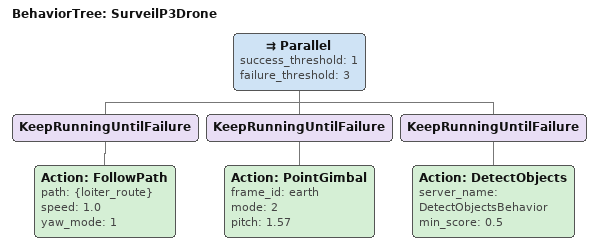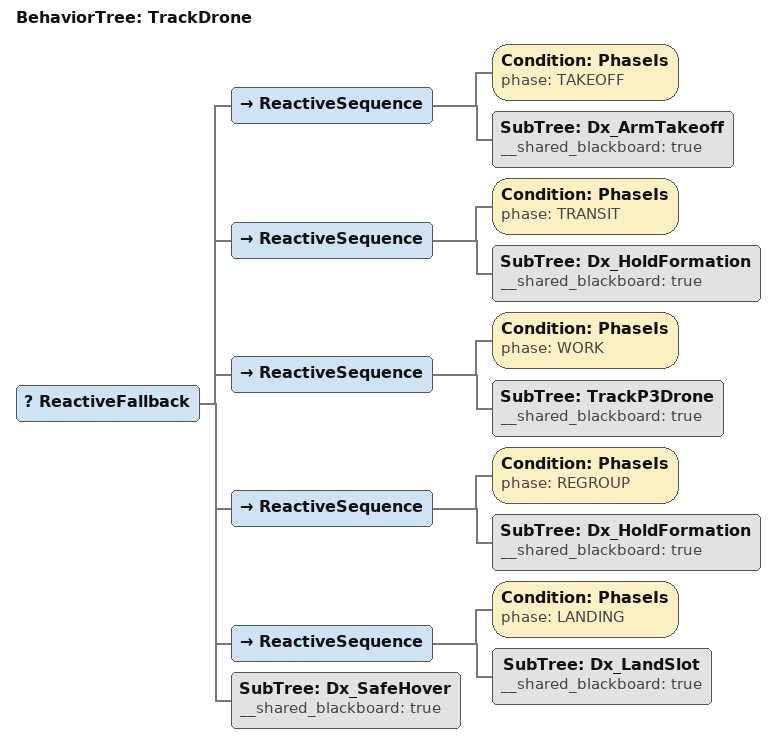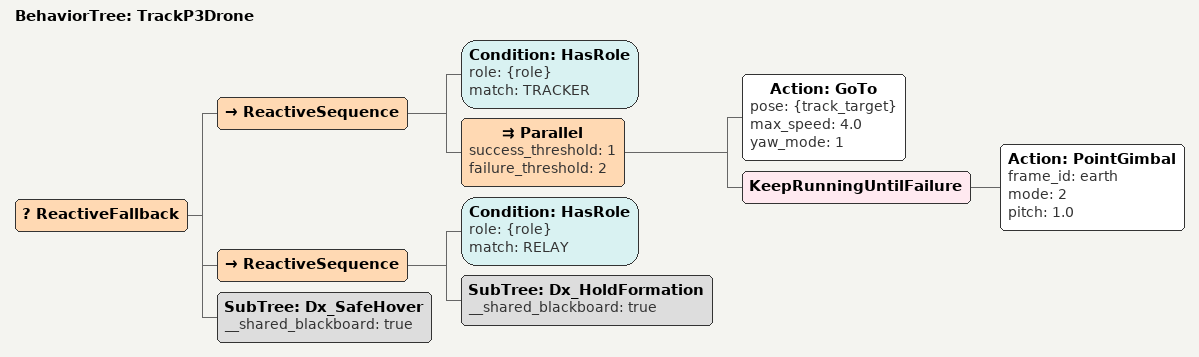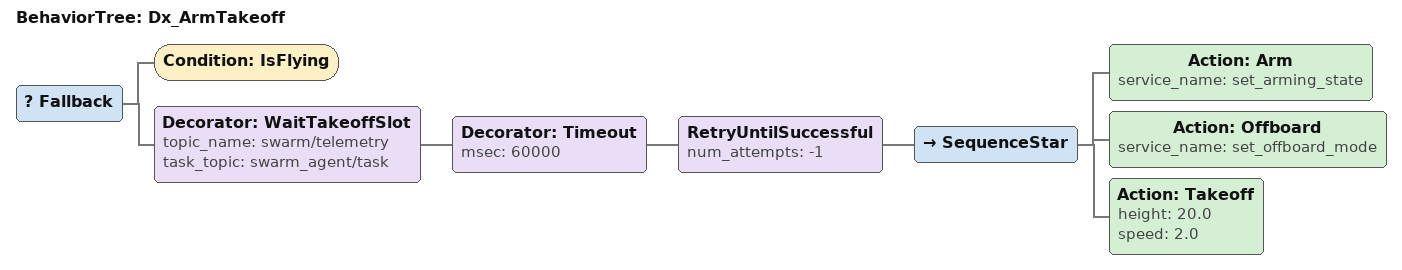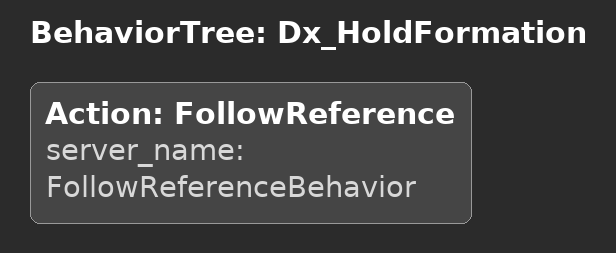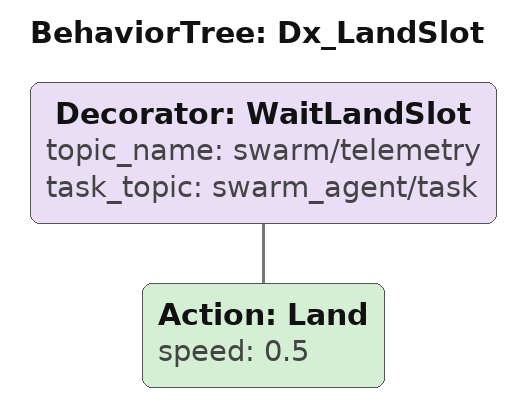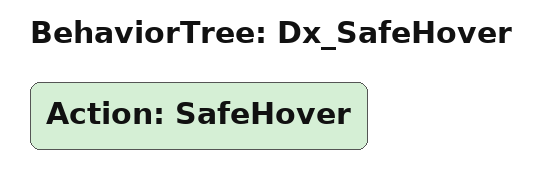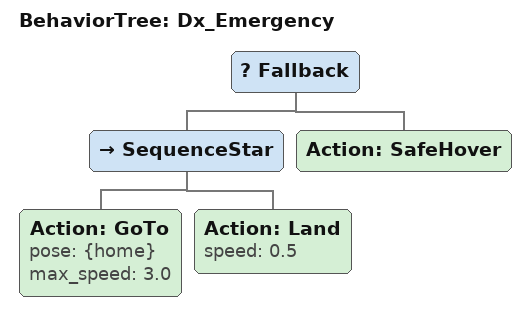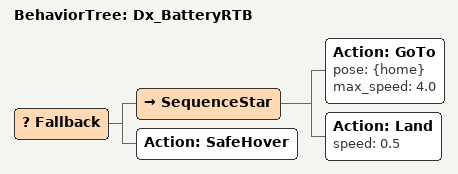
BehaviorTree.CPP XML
<BehaviorTree ID="SurveilP3Drone">
  <Parallel success_threshold="1" failure_threshold="3">
    <KeepRunningUntilFailure>
      <Action ID="FollowPath" path="{loiter_route}" speed="1.0" yaw_mode="1"/>
    </KeepRunningUntilFailure>
    <KeepRunningUntilFailure>
      <Action ID="PointGimbal" frame_id="earth" mode="2" pitch="1.57"/>
    </KeepRunningUntilFailure>
    <KeepRunningUntilFailure>
      <Action ID="DetectObjects" server_name="DetectObjectsBehavior" min_score="0.5"/>
    </KeepRunningUntilFailure>
  </Parallel>
</BehaviorTree>

<BehaviorTree ID="TrackDrone">
  <ReactiveFallback>
    <ReactiveSequence>
      <Condition ID="PhaseIs" phase="TAKEOFF"/>
      <SubTree ID="Dx_ArmTakeoff" __shared_blackboard="true"/>
    </ReactiveSequence>
    <ReactiveSequence>
      <Condition ID="PhaseIs" phase="TRANSIT"/>
      <SubTree ID="Dx_HoldFormation" __shared_blackboard="true"/>
    </ReactiveSequence>
    <ReactiveSequence>
      <Condition ID="PhaseIs" phase="WORK"/>
      <SubTree ID="TrackP3Drone" __shared_blackboard="true"/>
    </ReactiveSequence>
    <ReactiveSequence>
      <Condition ID="PhaseIs" phase="REGROUP"/>
      <SubTree ID="Dx_HoldFormation" __shared_blackboard="true"/>
    </ReactiveSequence>
    <ReactiveSequence>
      <Condition ID="PhaseIs" phase="LANDING"/>
      <SubTree ID="Dx_LandSlot" __shared_blackboard="true"/>
    </ReactiveSequence>
    <SubTree ID="Dx_SafeHover" __shared_blackboard="true"/>
  </ReactiveFallback>
</BehaviorTree>

<BehaviorTree ID="TrackP3Drone">
  <ReactiveFallback>
    <ReactiveSequence>
      <Condition ID="HasRole" role="{role}" match="TRACKER"/>
      <Parallel success_threshold="1" failure_threshold="2">
        <Action ID="GoTo" pose="{track_target}" max_speed="4.0" yaw_mode="1"/>
        <KeepRunningUntilFailure>
          <Action ID="PointGimbal" frame_id="earth" mode="2" pitch="1.0"/>
        </KeepRunningUntilFailure>
      </Parallel>
    </ReactiveSequence>
    <ReactiveSequence>
      <Condition ID="HasRole" role="{role}" match="RELAY"/>
      <SubTree ID="Dx_HoldFormation" __shared_blackboard="true"/>
    </ReactiveSequence>
    <SubTree ID="Dx_SafeHover" __shared_blackboard="true"/>
  </ReactiveFallback>
</BehaviorTree>

<BehaviorTree ID="Dx_ArmTakeoff">
  <Fallback>
    <Condition ID="IsFlying"/>
    <Decorator ID="WaitTakeoffSlot" topic_name="swarm/telemetry" task_topic="swarm_agent/task">
      <Decorator ID="Timeout" msec="60000">
        <RetryUntilSuccessful num_attempts="-1">
          <SequenceStar>
            <Action ID="Arm" service_name="set_arming_state"/>
            <Action ID="Offboard" service_name="set_offboard_mode"/>
            <Action ID="Takeoff" height="20.0" speed="2.0"/>
          </SequenceStar>
        </RetryUntilSuccessful>
      </Decorator>
    </Decorator>
  </Fallback>
</BehaviorTree>

<BehaviorTree ID="Dx_HoldFormation">
  <Action ID="FollowReference" server_name="FollowReferenceBehavior"/>
</BehaviorTree>

<BehaviorTree ID="Dx_LandSlot">
  <Decorator ID="WaitLandSlot" topic_name="swarm/telemetry" task_topic="swarm_agent/task">
    <Action ID="Land" speed="0.5"/>
  </Decorator>
</BehaviorTree>

<BehaviorTree ID="Dx_SafeHover">
  <Action ID="SafeHover"/>
</BehaviorTree>

<BehaviorTree ID="Dx_Emergency">
  <Fallback>
    <SequenceStar>
      <Action ID="GoTo" pose="{home}" max_speed="3.0"/>
      <Action ID="Land" speed="0.5"/>
    </SequenceStar>
    <Action ID="SafeHover"/>
  </Fallback>
</BehaviorTree>

<BehaviorTree ID="Dx_BatteryRTB">
  <Fallback>
    <SequenceStar>
      <Action ID="GoTo" pose="{home}" max_speed="4.0"/>
      <Action ID="Land" speed="0.5"/>
    </SequenceStar>
    <Action ID="SafeHover"/>
  </Fallback>
</BehaviorTree>
